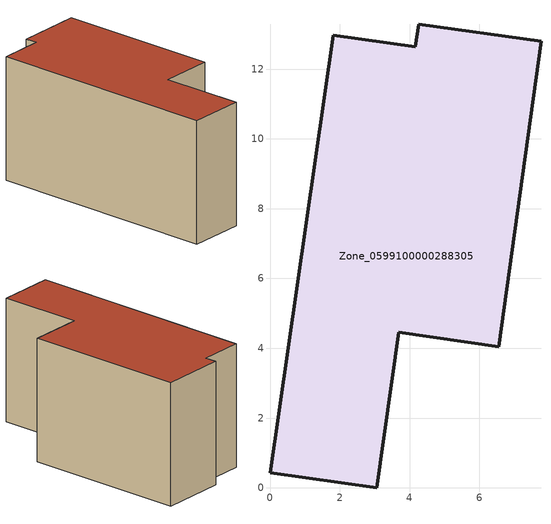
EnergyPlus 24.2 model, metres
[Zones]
Zone_0599100000288305
 floor ground (C_G): 3.69,4.46 3.06,0 0,0.43 1.82,12.97 4.17,12.64 4.26,13.29 7.77,12.81 6.56,4.05 z0
 wall outside (C_F): 3.06,0 3.69,4.46 6.56,4.05 7.77,12.81 4.26,13.29 4.17,12.64 1.82,12.97 0,0.43 3.06,0 z0:6.82
 roof outside (C_R): 3.69,4.46 6.56,4.05 7.77,12.81 4.26,13.29 4.17,12.64 1.82,12.97 0,0.43 3.06,0 z6.82
[BUILDING]
Pand.0599100000288305: North Axis=0; Terrain=City; Loads Convergence Tolerance Value=0.04; Temperature Convergence Tolerance Value=0.4; Solar Distribution=FullExterior; Maximum Number of Warmup Days=25; Minimum Number of Warmup Days=1
[Site:Location]
Rotterdam.The.Hague.AP_ZH_NLD Design_Conditions: Latitude=51.96; Longitude=4.45; Time Zone=1; Elevation=-4.5
[SITE:GROUNDTEMPERATURE:BUILDINGSURFACE]
18, 18, 18, 18, 18, 18, 18, 18, 18, 18, 18, 18
[MATERIAL] Thermal Absorptance=0.9; Solar Absorptance=0.7; Visible Absorptance=0.7
Name | Roughness | Thickness | Conductivity | Density | Specific Heat
G.TC.1946 | MediumSmooth | 0.15 | 1 | 540 | 1210
F.TC.1946 | Rough | 0.3 | 0.857143 | 1920 | 840
R.TC.1946 | MediumRough | 0.2 | 0.909091 | 1500 | 1000
[CONSTRUCTION]
C_G: G.TC.1946
C_F: F.TC.1946
C_R: R.TC.1946
[ZONE]
Zone_0599100000288305: Type=1; Multiplier=1; Ceiling Height=Autocalculate; Volume=Autocalculate; Floor Area=autocalculate; Part of Total Floor Area=Yes
[ZONEINFILTRATION:DESIGNFLOWRATE]
Infil_Zone_0599100000288305: Zone or ZoneList or Space or SpaceList=Zone_0599100000288305; Schedule=AlwaysOn; Design Flow Rate Calculation Method=Flow/Area; Flow Rate per Floor Area=0.003; Constant Term Coefficient=1; Temperature Term Coefficient=0; Velocity Term Coefficient=0; Velocity Squared Term Coefficient=0
[HVACTEMPLATE:ZONE:IDEALLOADSAIRSYSTEM]
Zone_0599100000288305: Maximum Heating Supply Air Temperature=50; Minimum Cooling Supply Air Temperature=13; Maximum Heating Supply Air Humidity Ratio=0.0156; Minimum Cooling Supply Air Humidity Ratio=0.0077; Heating Limit=NoLimit; Cooling Limit=NoLimit; Dehumidification Control Type=ConstantSensibleHeatRatio; Cooling Sensible Heat Ratio=0.7; Dehumidification Setpoint=60; Humidification Control Type=None; Humidification Setpoint=30; Outdoor Air Method=None; Outdoor Air Flow Rate per Person=0.00944; Outdoor Air Flow Rate per Zone Floor Area=0; Outdoor Air Flow Rate per Zone=0; Demand Controlled Ventilation Type=None; Outdoor Air Economizer Type=NoEconomizer; Heat Recovery Type=None; Sensible Heat Recovery Effectiveness=0.7; Latent Heat Recovery Effectiveness=0.65
[ZONECONTROL:THERMOSTAT]
ThermostatControl_Zone_0599100000288305: Zone or ZoneList=Zone_0599100000288305; Control Type Schedule=DualSetpointControlType; Control 1=Thermostat_Zone_0599100000288305; Temperature Difference Between Cutout And Setpoint=0
[THERMOSTATSETPOINT:DUALSETPOINT]
Thermostat_Zone_0599100000288305: Heating Setpoint Temperature Schedule=HeatingSetpoint_Zone_0599100000288305; Cooling Setpoint Temperature Schedule=CoolingSetpoint_Zone_0599100000288305
[SCHEDULE:COMPACT]
HeatingSetpoint_Zone_0599100000288305: Through: 12/31, For: AllDays, Until: 24:00, 21
CoolingSetpoint_Zone_0599100000288305: Through: 12/31, For: AllDays, Until: 24:00, 24
DualSetpointControlType: Through: 12/31, For: AllDays, Until: 24:00, 4
AlwaysOn: Through: 12/31, For: AllDays, Until: 24:00, 1
